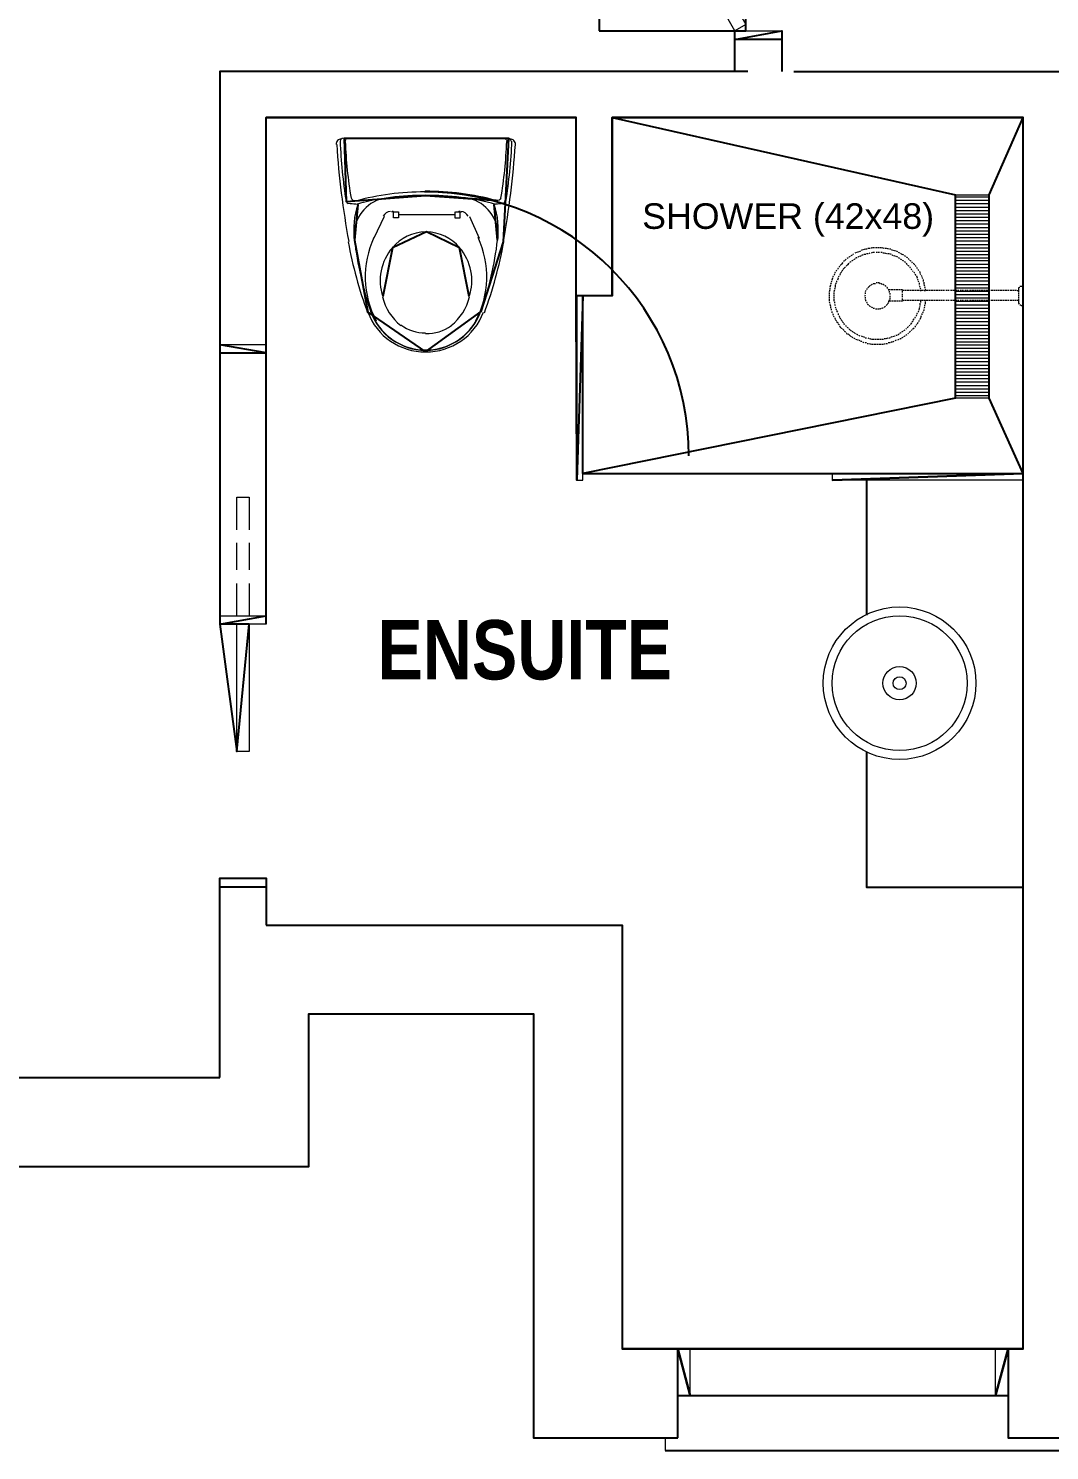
# Model space of a CAD drawing. Header units: millimetres. Extents: x 58 to 2247, y 57 to 1671.
# Drawn here: x 727.2 to 847.6, y 509 to 676.8 of the extents above; entities that cross this region are included whole.
import ezdxf

# ---------------------------------------------------------------- set-up
doc = ezdxf.new("R2010")
doc.units = ezdxf.units.MM
doc.header["$LTSCALE"] = 0.5
for name, color, linetype in [('interior door main', 3, 'CONTINUOUS'), ('main floor exterior line', 2, 'CONTINUOUS'), ('main floor interior line', 6, 'CONTINUOUS'), ('PDF_Geometry', 7, 'Continuous'), ('PDF_Text', 7, 'Continuous'), ('side window main', 5, 'CONTINUOUS')]:
    doc.layers.add(name, color=color, linetype=linetype)
doc.styles.add('PDF Arial Narrow Bold', font='ARIALNB.TTF')
doc.styles.add('PDF ArialMT', font='arial.ttf')

msp = doc.modelspace()

# ---------------------------------------------------------------- linework, layer by layer
at = {"layer": 'interior door main'}
msp.add_arc((773.96, 626.36), 31.16, 0, 90, dxfattribs=at)
at = {"layer": 'main floor exterior line'}
for points in [[(747.5, 713.73), (555.5, 713.73), (555.5, 553.01), (749.82, 553.01)], [(812.06, 671.73), (749.82, 671.73), (749.82, 617.01)], [(817.5, 671.73), (877.02, 671.73)], [(755.26, 571.01), (797.26, 571.01), (797.26, 521.01), (844.54, 521.01), (844.54, 666.29), (796.06, 666.29), (844.54, 666.29), (796.06, 666.29), (836.54, 657.17)], [(755.26, 606.53), (755.26, 666.29), (791.82, 666.29)], [(836.54, 633.17), (792.62, 624.29), (844.54, 624.29), (844.54, 666.29)], [(719.42, 542.53), (760.3, 542.53), (760.3, 560.53), (786.78, 560.53), (786.78, 510.53), (803.82, 510.53)], [(844.54, 521.01), (797.26, 521.01)], [(803.82, 515.49), (842.78, 515.49)], [(802.3, 509.01), (892.3, 509.01)]]:
    msp.add_lwpolyline(points, dxfattribs=at)
at = {"layer": 'main floor interior line'}
for points in [[(816.06, 675.49), (810.54, 675.49), (816.06, 676.53), (816.06, 671.73)], [(810.54, 671.73), (810.54, 676.53)], [(792.62, 624.29), (792.62, 645.25), (791.9, 623.49), (791.82, 645.25), (791.82, 666.29), (755.26, 666.29)], [(796.06, 666.29), (796.06, 645.25), (796.06, 666.29)], [(844.54, 624.29), (822.06, 623.49), (844.54, 624.29), (840.54, 633.17), (840.54, 657.17), (844.54, 666.29)], [(766.08, 656.05), (765.68, 651.83), (767.26, 643.33), (774.08, 638.64), (780.64, 643.4), (783.24, 651.64), (783.9, 663.81), (764.46, 663.81), (764.7, 656.38), (774.06, 657.11), (782.4, 656.5), (774.06, 657.11)], [(836.54, 633.17), (836.54, 657.17)], [(782.56, 651.83), (782.16, 656.05)], [(779.2, 645.16), (778.08, 650.93), (774.17, 652.8), (770.16, 650.93), (769.04, 645.16)], [(796.06, 645.25), (791.82, 645.25)], [(749.82, 638.53), (755.26, 638.53), (749.82, 639.49)], [(749.82, 635.01), (749.82, 606.53), (751.82, 591.49), (753.26, 606.53), (749.82, 606.53), (755.26, 607.49)], [(826.06, 623.49), (826.06, 607.57)], [(826.06, 591.41), (826.06, 575.49), (844.54, 575.49)], [(749.82, 553.01), (749.82, 576.53), (755.26, 576.53), (755.26, 571.01)], [(755.26, 575.49), (749.82, 575.49)], [(803.82, 510.53), (803.82, 521.01), (805.26, 515.49), (803.82, 521.01)], [(842.78, 521.01), (841.26, 515.49), (842.78, 521.01), (842.78, 510.53), (851.82, 510.53), (851.82, 521.01), (851.82, 515.49), (853.26, 521.01)]]:
    msp.add_lwpolyline(points, dxfattribs=at)
at = {"layer": 'PDF_Geometry', "lineweight": 20}
for points in [[(747.5, 713.73), (555.5, 713.73), (555.5, 553.01), (749.82, 553.01), (749.82, 576.53)], [(810.54, 671.73), (810.54, 676.53)], [(816.06, 671.73), (816.06, 676.53)], [(817.5, 671.73), (877.02, 671.73), (877.02, 676.53)], [(812.06, 671.73), (749.82, 671.73), (749.82, 617.01)], [(755.26, 576.53), (755.26, 571.01), (797.26, 571.01), (797.26, 521.01), (844.54, 521.01), (844.54, 666.29), (796.06, 666.29), (844.54, 666.29)], [(755.26, 606.53), (755.26, 666.29), (791.82, 666.29), (755.26, 666.29)], [(796.06, 666.29), (796.06, 645.25), (791.82, 645.25), (791.82, 666.29)], [(749.82, 635.01), (749.82, 606.53)], [(719.42, 553.01), (719.42, 542.53), (760.3, 542.53), (760.3, 560.53), (786.78, 560.53), (786.78, 510.53), (803.82, 510.53), (803.82, 521.01)], [(844.54, 521.01), (797.26, 521.01)], [(842.78, 521.01), (842.78, 510.53), (851.82, 510.53), (851.82, 521.01)]]:
    msp.add_lwpolyline(points, dxfattribs=at)
at = {"layer": 'PDF_Geometry', "lineweight": 9}
msp.add_lwpolyline([(810.54, 676.53), (794.54, 704.69), (795.82, 705.49), (811.82, 677.25)], close=True, dxfattribs=at)
for points in [[(816.06, 675.49), (810.54, 675.49), (810.54, 676.53), (816.06, 676.53)], [(755.26, 639.49), (749.82, 639.49)], [(749.82, 638.53), (755.26, 638.53)], [(749.82, 607.49), (755.26, 607.49)], [(755.26, 606.53), (749.82, 606.53)], [(753.26, 606.53), (753.26, 591.49), (751.82, 591.49), (751.82, 606.53)], [(749.82, 576.53), (755.26, 576.53)], [(755.26, 575.49), (749.82, 575.49)], [(803.82, 521.01), (803.82, 515.49), (842.78, 515.49), (842.78, 521.01)], [(805.26, 515.49), (805.26, 521.01)], [(841.26, 515.49), (841.26, 521.01)]]:
    msp.add_lwpolyline(points, dxfattribs=at)
at = {"layer": 'PDF_Geometry', "lineweight": 5}
for points in [[(791.9, 645.25), (791.9, 623.49), (792.62, 623.49), (792.62, 645.25), (792.62, 624.29), (844.54, 624.29), (844.54, 666.29), (796.06, 666.29), (796.06, 645.25)], [(796.06, 666.29), (836.54, 657.17)], [(840.54, 657.17), (840.54, 633.17), (836.54, 633.17), (836.54, 657.17), (840.54, 657.17), (844.54, 666.29)], [(783.9, 663.81), (764.46, 663.81)], [(769.18, 654.61), (767.98, 652.05)], [(770.3, 655.17), (770.86, 655.17), (770.86, 654.45), (770.3, 654.45), (770.3, 655.17), (770.06, 655.17)], [(770.86, 655.09), (770.86, 655.09)], [(770.94, 654.85), (774.14, 654.85), (777.5, 654.85)], [(777.5, 655.17), (777.5, 654.45), (778.14, 654.45), (778.14, 655.17)], [(777.58, 655.17), (778.06, 655.17), (778.3, 655.17)], [(777.58, 655.09), (777.58, 655.09)], [(779.26, 654.61), (780.38, 652.05)], [(823.42, 649.41), (823.34, 649.25)], [(823.66, 649.57), (823.5, 649.41)], [(823.9, 649.73), (823.74, 649.65)], [(824.14, 649.89), (823.98, 649.81)], [(824.38, 650.05), (824.22, 649.97)], [(824.46, 649.41), (824.3, 649.33)], [(824.54, 650.21), (824.46, 650.13)], [(824.7, 649.57), (824.54, 649.49)], [(824.86, 650.37), (824.7, 650.29)], [(824.94, 649.73), (824.86, 649.73), (824.78, 649.65)], [(825.1, 650.45), (824.94, 650.37)], [(825.18, 649.89), (825.02, 649.81)], [(825.34, 650.53), (825.18, 650.45)], [(825.42, 649.97), (825.26, 649.89)], [(825.58, 650.69), (825.42, 650.61)], [(825.66, 650.05), (825.5, 650.05)], [(825.9, 650.77), (825.66, 650.69)], [(825.98, 650.13), (825.82, 650.13), (825.74, 650.13)], [(826.14, 650.77), (825.98, 650.77)], [(826.22, 650.21), (826.06, 650.21)], [(826.46, 650.85), (826.22, 650.85)], [(826.46, 650.29), (826.3, 650.21)], [(826.7, 650.93), (826.54, 650.85)], [(826.78, 650.37), (826.62, 650.29)], [(827.02, 650.93), (826.78, 650.93)], [(827.02, 650.37), (826.86, 650.37)], [(827.26, 650.93), (827.1, 650.93)], [(827.34, 650.37), (827.18, 650.37)], [(827.58, 650.93), (827.34, 650.93)], [(827.58, 650.37), (827.42, 650.37)], [(827.82, 650.93), (827.66, 650.93)], [(827.9, 650.37), (827.82, 650.37), (827.74, 650.37)], [(828.14, 650.85), (827.9, 650.93)], [(828.14, 650.29), (827.98, 650.29)], [(828.38, 650.85), (828.22, 650.85)], [(828.46, 650.21), (828.22, 650.29)], [(828.7, 650.77), (828.46, 650.85)], [(828.7, 650.21), (828.54, 650.21)], [(828.94, 650.77), (828.78, 650.77)], [(829.02, 650.13), (828.78, 650.21)], [(829.18, 650.61), (829.02, 650.69)], [(829.26, 649.97), (829.1, 650.05)], [(829.5, 650.53), (829.26, 650.61)], [(829.5, 649.89), (829.34, 649.97)], [(829.74, 650.45), (829.58, 650.53)], [(829.74, 649.81), (829.58, 649.89)], [(829.98, 650.29), (829.82, 650.37)], [(829.98, 649.65), (829.82, 649.73)], [(830.22, 650.13), (830.06, 650.29)], [(830.22, 649.49), (830.06, 649.57)], [(830.46, 650.05), (830.3, 650.13)], [(830.46, 649.33), (830.3, 649.41)], [(830.7, 649.89), (830.54, 649.97)], [(830.94, 649.73), (830.78, 649.81)], [(831.1, 649.49), (831.02, 649.65)], [(831.34, 649.33), (831.18, 649.41)], [(822.3, 647.81), (822.22, 647.65)], [(822.38, 648.05), (822.3, 647.89)], [(822.54, 648.29), (822.46, 648.13)], [(822.7, 648.53), (822.62, 648.37)], [(822.86, 648.77), (822.78, 648.61)], [(822.94, 647.81), (822.86, 647.65)], [(823.26, 649.17), (823.1, 649.01), (822.94, 648.85)], [(823.1, 648.05), (822.94, 647.89)], [(823.26, 648.29), (823.1, 648.13)], [(823.58, 648.69), (823.42, 648.53), (823.34, 648.45), (823.26, 648.37)], [(823.98, 649.09), (823.82, 648.93), (823.66, 648.77)], [(824.22, 649.25), (824.06, 649.17)], [(830.7, 649.17), (830.54, 649.25)], [(830.86, 648.93), (830.78, 649.09)], [(831.1, 648.77), (830.94, 648.85)], [(831.26, 648.53), (831.18, 648.69)], [(831.42, 648.29), (831.34, 648.45)], [(831.5, 649.09), (831.42, 649.25)], [(831.58, 648.13), (831.5, 648.21)], [(831.74, 648.93), (831.58, 649.09)], [(831.74, 647.89), (831.66, 648.05)], [(831.9, 648.69), (831.82, 648.85)], [(831.9, 647.65), (831.82, 647.73), (831.82, 647.81)], [(832.06, 648.45), (831.98, 648.61)], [(832.22, 648.21), (832.14, 648.37)], [(832.38, 647.97), (832.38, 648.05), (832.3, 648.13)], [(832.46, 647.73), (832.38, 647.89)], [(821.82, 646.53), (821.74, 646.29)], [(821.74, 646.21), (821.74, 646.05)], [(821.9, 646.77), (821.82, 646.61)], [(821.98, 647.01), (821.9, 646.85)], [(822.06, 647.33), (821.98, 647.09)], [(822.14, 647.57), (822.06, 647.41)], [(822.38, 646.21), (822.3, 646.05)], [(822.46, 646.77), (822.46, 646.69), (822.38, 646.61)], [(822.38, 646.53), (822.38, 646.29)], [(822.54, 647.01), (822.54, 646.85)], [(822.7, 647.33), (822.62, 647.09)], [(822.78, 647.57), (822.7, 647.41)], [(826.14, 646.13), (826.06, 645.97)], [(826.54, 646.53), (826.46, 646.45), (826.38, 646.37), (826.22, 646.21)], [(826.78, 646.61), (826.7, 646.61), (826.62, 646.53)], [(827.1, 646.69), (826.94, 646.69), (826.86, 646.69)], [(827.34, 646.77), (827.26, 646.77), (827.18, 646.77)], [(827.66, 646.69), (827.5, 646.77), (827.42, 646.77)], [(827.9, 646.61), (827.82, 646.69), (827.74, 646.69)], [(828.14, 646.53), (828.06, 646.61), (827.98, 646.61)], [(828.38, 646.37), (828.3, 646.45), (828.22, 646.45)], [(828.54, 646.13), (828.54, 646.21), (828.46, 646.29)], [(828.7, 645.89), (828.7, 645.97), (828.62, 646.05)], [(832.06, 647.33), (831.98, 647.57)], [(832.14, 647.09), (832.06, 647.25)], [(832.22, 646.85), (832.14, 647.01)], [(832.3, 646.61), (832.3, 646.77)], [(832.38, 646.29), (832.3, 646.45)], [(832.46, 646.05), (832.38, 646.21)], [(832.62, 647.49), (832.54, 647.65)], [(832.7, 647.25), (832.62, 647.41)], [(832.78, 646.93), (832.78, 647.01), (832.78, 647.17)], [(832.86, 646.69), (832.86, 646.85)], [(832.94, 646.37), (832.86, 646.61)], [(832.86, 645.89), (833.02, 645.89), (833.02, 646.05)], [(833.02, 646.13), (832.94, 646.29)], [(844.06, 646.29), (844.06, 646.21), (843.98, 646.21), (843.98, 646.13), (843.98, 646.05), (843.98, 645.89)], [(844.54, 646.29), (844.54, 646.37), (844.38, 646.37), (844.3, 646.37), (844.22, 646.37), (844.14, 646.37)], [(844.54, 646.05), (844.54, 646.21)], [(821.74, 645.97), (821.66, 645.73)], [(821.66, 645.65), (821.66, 645.49)], [(821.66, 645.41), (821.66, 645.17)], [(821.66, 645.09), (821.66, 644.93)], [(821.66, 644.85), (821.66, 644.61)], [(821.66, 644.53), (821.74, 644.37)], [(822.3, 645.97), (822.22, 645.73)], [(822.22, 645.65), (822.22, 645.49)], [(822.22, 645.41), (822.22, 645.17)], [(822.22, 645.09), (822.22, 644.93)], [(822.22, 644.85), (822.22, 644.69), (822.22, 644.61)], [(822.3, 644.53), (822.3, 644.37)], [(825.9, 645.33), (825.82, 645.17)], [(825.98, 645.89), (825.9, 645.73)], [(825.9, 645.65), (825.9, 645.49)], [(825.9, 645.09), (825.9, 644.93)], [(825.9, 644.85), (825.98, 644.61)], [(826.06, 644.53), (826.14, 644.37)], [(828.54, 644.37), (828.62, 644.37), (828.7, 644.45)], [(828.86, 645.97), (828.7, 645.97)], [(828.7, 644.53), (828.7, 644.61), (828.78, 644.77)], [(828.78, 645.65), (828.78, 645.73), (828.78, 645.81)], [(828.78, 644.85), (828.86, 644.85), (828.86, 645.01)], [(828.94, 644.61), (828.78, 644.61)], [(828.86, 645.41), (828.86, 645.49), (828.86, 645.57)], [(828.86, 645.09), (828.86, 645.17), (828.86, 645.25)], [(829.18, 645.97), (828.94, 645.97)], [(829.18, 644.61), (829.02, 644.61)], [(829.42, 645.97), (829.26, 645.97)], [(829.5, 644.61), (829.26, 644.61)], [(829.74, 645.97), (829.5, 645.97)], [(829.74, 644.61), (829.58, 644.61)], [(829.98, 645.97), (829.82, 645.97)], [(830.06, 644.61), (829.82, 644.61)], [(830.54, 645.89), (830.3, 645.89), (830.3, 645.97), (830.06, 645.97)], [(830.54, 644.69), (830.3, 644.69), (830.3, 644.61), (830.14, 644.61)], [(830.3, 645.65), (830.3, 645.81)], [(830.3, 645.33), (830.3, 645.49)], [(830.3, 645.09), (830.3, 645.25)], [(830.3, 644.77), (830.3, 644.93)], [(830.78, 645.89), (830.62, 645.89)], [(830.78, 644.69), (830.62, 644.69)], [(831.1, 645.89), (830.86, 645.89)], [(831.1, 644.69), (830.86, 644.69)], [(831.34, 645.89), (831.18, 645.89)], [(831.34, 644.69), (831.18, 644.69)], [(831.66, 645.89), (831.42, 645.89)], [(831.66, 644.69), (831.42, 644.69)], [(831.9, 645.89), (831.74, 645.89)], [(831.9, 644.69), (831.74, 644.69)], [(832.22, 645.89), (831.98, 645.89)], [(832.22, 644.69), (831.98, 644.69)], [(832.46, 645.89), (832.3, 645.89)], [(832.46, 644.77), (832.46, 644.69), (832.3, 644.69)], [(832.38, 644.13), (832.38, 644.37)], [(832.46, 645.81), (832.46, 645.97)], [(832.46, 644.45), (832.46, 644.61)], [(832.78, 645.89), (832.54, 645.89)], [(832.78, 644.69), (832.54, 644.69)], [(833.02, 644.61), (833.02, 644.69), (832.86, 644.69)], [(833.02, 644.29), (833.02, 644.53)], [(833.34, 645.89), (833.1, 645.89)], [(833.34, 644.69), (833.1, 644.69)], [(833.58, 645.89), (833.42, 645.89)], [(833.58, 644.69), (833.42, 644.69)], [(833.9, 645.89), (833.66, 645.89)], [(833.9, 644.69), (833.66, 644.69)], [(834.14, 645.89), (833.98, 645.89)], [(834.14, 644.69), (833.98, 644.69)], [(834.46, 645.89), (834.22, 645.89)], [(834.46, 644.69), (834.22, 644.69)], [(834.7, 645.89), (834.54, 645.89)], [(834.7, 644.69), (834.54, 644.69)], [(835.02, 645.89), (834.78, 645.89)], [(835.02, 644.69), (834.78, 644.69)], [(835.26, 645.89), (835.1, 645.89)], [(835.26, 644.69), (835.1, 644.69)], [(835.58, 645.89), (835.42, 645.89)], [(835.58, 644.69), (835.42, 644.69)], [(835.82, 645.89), (835.66, 645.89)], [(835.82, 644.69), (835.66, 644.69)], [(836.14, 645.89), (835.98, 645.89)], [(836.14, 644.69), (835.98, 644.69)], [(836.38, 645.89), (836.22, 645.89)], [(836.38, 644.69), (836.22, 644.69)], [(836.7, 645.89), (836.54, 645.89)], [(836.7, 644.69), (836.54, 644.69)], [(836.94, 645.89), (836.78, 645.89)], [(836.94, 644.69), (836.78, 644.69)], [(837.26, 645.89), (837.1, 645.89)], [(837.26, 644.69), (837.1, 644.69)], [(837.5, 645.89), (837.34, 645.89)], [(837.5, 644.69), (837.34, 644.69)], [(837.82, 645.89), (837.66, 645.89)], [(837.82, 644.69), (837.66, 644.69)], [(838.06, 645.89), (837.9, 645.89)], [(838.06, 644.69), (837.9, 644.69)], [(838.38, 645.89), (838.22, 645.89)], [(838.38, 644.69), (838.22, 644.69)], [(838.7, 645.89), (838.46, 645.89)], [(838.7, 644.69), (838.46, 644.69)], [(838.94, 645.89), (838.78, 645.89)], [(838.94, 644.69), (838.78, 644.69)], [(839.26, 645.89), (839.02, 645.89)], [(839.26, 644.69), (839.02, 644.69)], [(839.5, 645.89), (839.34, 645.89)], [(839.5, 644.69), (839.34, 644.69)], [(839.82, 645.89), (839.58, 645.89)], [(839.82, 644.69), (839.58, 644.69)], [(840.06, 645.89), (839.9, 645.89)], [(840.06, 644.69), (839.9, 644.69)], [(840.38, 645.89), (840.14, 645.89)], [(840.38, 644.69), (840.14, 644.69)], [(840.62, 645.89), (840.46, 645.89)], [(840.62, 644.69), (840.46, 644.69)], [(840.94, 645.89), (840.7, 645.89)], [(840.94, 644.69), (840.7, 644.69)], [(841.18, 645.89), (841.02, 645.89)], [(841.18, 644.69), (841.02, 644.69)], [(841.5, 645.89), (841.26, 645.89)], [(841.5, 644.69), (841.26, 644.69)], [(841.74, 645.89), (841.58, 645.89)], [(841.74, 644.69), (841.58, 644.69)], [(842.06, 645.89), (841.82, 645.89)], [(842.06, 644.69), (841.82, 644.69)], [(842.3, 645.89), (842.14, 645.89)], [(842.3, 644.69), (842.14, 644.69)], [(842.62, 645.89), (842.38, 645.89)], [(842.62, 644.69), (842.38, 644.69)], [(842.86, 645.89), (842.7, 645.89)], [(842.86, 644.69), (842.7, 644.69)], [(843.18, 645.89), (842.94, 645.89)], [(843.18, 644.69), (842.94, 644.69)], [(843.42, 645.89), (843.26, 645.89)], [(843.42, 644.69), (843.26, 644.69)], [(843.74, 645.89), (843.5, 645.89)], [(843.74, 644.69), (843.5, 644.69)], [(843.82, 645.89), (843.98, 645.89), (843.98, 645.73)], [(843.98, 644.69), (843.82, 644.69)], [(843.98, 645.65), (843.98, 645.49)], [(843.98, 645.41), (843.98, 645.17)], [(843.98, 645.09), (843.98, 644.93)], [(843.98, 644.85), (843.98, 644.69), (843.98, 644.53), (843.98, 644.45), (843.98, 644.37), (844.06, 644.29)], [(844.14, 644.21), (844.22, 644.21), (844.3, 644.13), (844.38, 644.13), (844.54, 644.13), (844.54, 644.37)], [(844.54, 645.73), (844.54, 645.89)], [(844.54, 645.49), (844.54, 645.65)], [(844.54, 645.01), (844.54, 645.25), (844.54, 645.33)], [(844.54, 644.77), (844.54, 644.93)], [(844.54, 644.45), (844.54, 644.69)], [(821.74, 644.29), (821.82, 644.05)], [(821.82, 643.97), (821.82, 643.81)], [(821.9, 643.73), (821.9, 643.57)], [(821.98, 643.41), (821.98, 643.25)], [(822.06, 643.17), (822.14, 643.01)], [(822.14, 642.93), (822.22, 642.77)], [(822.3, 644.29), (822.38, 644.13)], [(822.3, 642.69), (822.38, 642.53)], [(822.38, 643.97), (822.46, 643.81)], [(822.46, 643.73), (822.54, 643.57)], [(822.54, 643.49), (822.62, 643.33)], [(822.7, 643.17), (822.7, 643.01)], [(822.78, 642.93), (822.86, 642.77)], [(822.86, 642.69), (823.02, 642.53)], [(826.14, 644.29), (826.3, 644.21)], [(826.38, 644.13), (826.54, 643.97)], [(826.62, 643.97), (826.78, 643.89)], [(826.86, 643.81), (827.02, 643.81)], [(827.1, 643.73), (827.26, 643.73)], [(827.34, 643.73), (827.58, 643.73)], [(827.66, 643.73), (827.82, 643.81)], [(827.9, 643.81), (828.06, 643.89)], [(828.14, 643.97), (828.22, 643.97), (828.3, 644.05)], [(828.38, 644.13), (828.54, 644.29)], [(831.74, 642.61), (831.82, 642.77)], [(831.9, 642.85), (831.98, 643.01)], [(831.98, 643.09), (832.06, 643.25)], [(832.14, 643.33), (832.22, 643.49)], [(832.22, 643.57), (832.3, 643.73), (832.3, 643.81)], [(832.3, 643.89), (832.38, 644.05)], [(832.46, 642.69), (832.54, 642.93)], [(832.62, 643.01), (832.62, 643.17)], [(832.7, 643.25), (832.78, 643.41)], [(832.78, 643.49), (832.86, 643.57), (832.86, 643.65)], [(832.86, 643.81), (832.94, 643.97)], [(832.94, 644.05), (832.94, 644.21)], [(822.38, 642.45), (822.54, 642.29)], [(822.54, 642.21), (822.7, 642.05)], [(822.7, 641.97), (822.86, 641.81)], [(822.86, 641.73), (822.94, 641.57), (823.02, 641.57)], [(823.02, 642.45), (823.18, 642.29)], [(823.02, 641.49), (823.18, 641.41)], [(823.18, 642.21), (823.34, 642.05)], [(823.26, 641.33), (823.42, 641.17)], [(823.34, 641.97), (823.42, 641.97), (823.5, 641.89)], [(823.42, 641.09), (823.58, 641.01)], [(823.58, 641.81), (823.66, 641.65)], [(823.74, 641.57), (823.9, 641.49)], [(823.98, 641.41), (824.06, 641.25)], [(824.14, 641.25), (824.3, 641.09)], [(824.38, 641.09), (824.54, 640.93)], [(830.22, 641.01), (830.38, 641.09)], [(830.46, 641.17), (830.62, 641.25)], [(830.7, 641.33), (830.78, 641.41)], [(830.86, 641.49), (831.02, 641.65)], [(831.1, 641.73), (831.18, 641.81)], [(831.1, 640.93), (831.26, 641.09)], [(831.26, 641.89), (831.34, 641.97), (831.42, 642.05)], [(831.34, 641.17), (831.42, 641.25)], [(831.42, 642.13), (831.58, 642.29)], [(831.5, 641.33), (831.66, 641.49)], [(831.58, 642.37), (831.66, 642.53)], [(831.74, 641.57), (831.82, 641.65), (831.82, 641.73)], [(831.9, 641.81), (831.98, 641.89)], [(832.06, 641.97), (832.14, 642.13)], [(832.22, 642.21), (832.3, 642.37)], [(832.38, 642.45), (832.38, 642.53), (832.46, 642.61)], [(823.66, 640.93), (823.74, 640.77), (823.82, 640.77)], [(823.9, 640.77), (824.06, 640.61), (824.22, 640.45)], [(824.3, 640.45), (824.46, 640.29)], [(824.54, 640.29), (824.7, 640.21)], [(824.62, 640.93), (824.78, 640.77)], [(824.78, 640.13), (825.02, 640.05)], [(824.86, 640.77), (824.94, 640.69), (825.02, 640.69)], [(825.1, 640.61), (825.26, 640.53)], [(825.1, 640.05), (825.26, 639.97)], [(825.34, 639.89), (825.5, 639.89)], [(825.42, 640.53), (825.58, 640.45)], [(825.58, 639.81), (825.74, 639.73)], [(825.66, 640.45), (825.82, 640.37)], [(825.9, 640.29), (826.06, 640.29)], [(825.9, 639.73), (826.06, 639.73)], [(826.14, 639.65), (826.3, 639.65)], [(826.22, 640.29), (826.38, 640.21)], [(826.38, 639.65), (826.62, 639.57)], [(826.46, 640.21), (826.62, 640.13)], [(826.7, 640.13), (826.86, 640.13), (826.94, 640.13)], [(826.7, 639.57), (826.86, 639.57)], [(826.94, 639.57), (827.18, 639.57)], [(827.02, 640.13), (827.18, 640.13)], [(827.26, 640.13), (827.5, 640.13)], [(827.26, 639.57), (827.42, 639.57)], [(827.5, 639.57), (827.74, 639.57)], [(827.58, 640.13), (827.74, 640.13)], [(827.82, 640.13), (827.9, 640.13), (828.06, 640.13)], [(827.82, 639.57), (827.98, 639.57)], [(828.06, 639.57), (828.3, 639.65)], [(828.14, 640.21), (828.3, 640.21)], [(828.38, 640.21), (828.62, 640.29)], [(828.38, 639.65), (828.54, 639.65)], [(828.62, 639.73), (828.86, 639.73)], [(828.7, 640.29), (828.86, 640.29)], [(828.94, 640.37), (829.1, 640.45)], [(828.94, 639.73), (829.02, 639.81), (829.1, 639.81)], [(829.18, 640.45), (829.42, 640.53)], [(829.18, 639.81), (829.34, 639.89)], [(829.42, 639.97), (829.58, 640.05)], [(829.5, 640.61), (829.66, 640.61)], [(829.74, 640.69), (829.82, 640.69), (829.9, 640.77)], [(829.74, 640.05), (829.9, 640.13)], [(829.98, 640.85), (830.14, 640.93)], [(829.98, 640.13), (830.06, 640.21), (830.14, 640.21)], [(830.22, 640.29), (830.38, 640.37)], [(830.46, 640.45), (830.62, 640.53)], [(830.7, 640.61), (830.86, 640.69)], [(830.94, 640.77), (831.02, 640.85)], [(774.14, 638.69), (774.22, 638.69)], [(774.22, 638.85), (774.22, 638.85)], [(792.62, 624.29), (836.54, 633.17)], [(844.54, 623.49), (822.06, 623.49), (822.06, 624.29), (844.54, 624.29), (840.54, 633.17)], [(826.06, 623.49), (826.06, 607.57)], [(751.82, 617.65), (751.82, 621.49), (753.26, 621.49), (753.26, 617.65)], [(751.82, 612.93), (751.82, 616.13)], [(753.26, 616.13), (753.26, 612.93)], [(751.82, 607.49), (751.82, 611.33)], [(753.26, 611.33), (753.26, 607.49)], [(826.06, 591.41), (826.06, 575.49), (844.54, 575.49)], [(802.3, 510.53), (802.3, 509.01), (892.3, 509.01), (892.3, 510.53)]]:
    msp.add_lwpolyline(points, dxfattribs=at)
for points in [[(764.36, 663.84, 0.392395), (763.99, 663.51, 0.027906), (764.7, 656.38)], [(764.94, 663.84, 0.284339), (764.61, 663.66, 0.179547), (764.57, 663.41)], [(783.24, 651.64, 0.02877), (784.66, 663.11, 0.448699), (784.02, 663.76)], [(782.37, 656.05, 0.07003), (774.06, 657.11, 0.069163), (765.89, 656.05)], [(782.94, 656.79, -0.401884), (782.4, 656.5, 0.067839), (774.04, 657.59)], [(766.08, 656.05, 0.112669), (765.68, 651.83, 0.050617), (767.6, 643.4)], [(780.64, 643.4, 0.050617), (782.56, 651.83, 0.112669), (782.16, 656.05)], [(774.07, 652.8, 0.219603), (770.16, 650.93, 0.268292), (769.04, 645.16)], [(779.2, 645.16, 0.268292), (778.08, 650.93, 0.219603), (774.17, 652.8)], [(767.26, 643.33, 0.314189), (774.08, 638.64, 0.314189), (780.9, 643.33)]]:
    msp.add_lwpolyline(points, format="xyb", dxfattribs=at)
at = {"layer": 'PDF_Geometry', "color": 253, "lineweight": 5, "true_color": 0xa1a1a1}
for points in [[(836.54, 656.93), (840.54, 656.93)], [(836.54, 656.53), (840.54, 656.53)], [(836.54, 656.13), (840.54, 656.13)], [(836.54, 655.73), (840.54, 655.73)], [(836.54, 655.33), (840.54, 655.33)], [(836.54, 654.93), (840.54, 654.93)], [(836.54, 654.53), (840.54, 654.53)], [(836.54, 654.13), (840.54, 654.13)], [(836.54, 653.73), (840.54, 653.73)], [(836.54, 653.33), (840.54, 653.33)], [(836.54, 652.93), (840.54, 652.93)], [(836.54, 652.53), (840.54, 652.53)], [(836.54, 652.13), (840.54, 652.13)], [(836.54, 651.73), (840.54, 651.73)], [(836.54, 651.33), (840.54, 651.33)], [(836.54, 650.93), (840.54, 650.93)], [(836.54, 650.53), (840.54, 650.53)], [(836.54, 650.13), (840.54, 650.13)], [(836.54, 649.73), (840.54, 649.73)], [(836.54, 649.41), (840.54, 649.41)], [(836.54, 649.01), (840.54, 649.01)], [(836.54, 648.61), (840.54, 648.61)], [(836.54, 648.21), (840.54, 648.21)], [(836.54, 647.81), (840.54, 647.81)], [(836.54, 647.41), (840.54, 647.41)], [(836.54, 647.01), (840.54, 647.01)], [(836.54, 646.61), (840.54, 646.61)], [(836.54, 646.21), (840.54, 646.21)], [(836.54, 645.81), (840.54, 645.81)], [(836.54, 645.41), (840.54, 645.41)], [(836.54, 645.01), (840.54, 645.01)], [(836.54, 644.61), (840.54, 644.61)], [(836.54, 644.21), (840.54, 644.21)], [(836.54, 643.81), (840.54, 643.81)], [(836.54, 643.41), (840.54, 643.41)], [(836.54, 643.01), (840.54, 643.01)], [(836.54, 642.61), (840.54, 642.61)], [(836.54, 642.21), (840.54, 642.21)], [(836.54, 641.81), (840.54, 641.81)], [(836.54, 641.41), (840.54, 641.41)], [(836.54, 641.01), (840.54, 641.01)], [(836.54, 640.61), (840.54, 640.61)], [(836.54, 640.21), (840.54, 640.21)], [(836.54, 639.81), (840.54, 639.81)], [(836.54, 639.49), (840.54, 639.49)], [(836.54, 639.09), (840.54, 639.09)], [(836.54, 638.69), (840.54, 638.69)], [(836.54, 638.29), (840.54, 638.29)], [(836.54, 637.89), (840.54, 637.89)], [(836.54, 637.49), (840.54, 637.49)], [(836.54, 637.09), (840.54, 637.09)], [(836.54, 636.69), (840.54, 636.69)], [(836.54, 636.29), (840.54, 636.29)], [(836.54, 635.89), (840.54, 635.89)], [(836.54, 635.49), (840.54, 635.49)], [(836.54, 635.09), (840.54, 635.09)], [(836.54, 634.69), (840.54, 634.69)], [(836.54, 634.29), (840.54, 634.29)], [(836.54, 633.89), (840.54, 633.89)], [(836.54, 633.49), (840.54, 633.49)]]:
    msp.add_lwpolyline(points, dxfattribs=at)
at = {"layer": 'PDF_Geometry', "lineweight": 5}
for radius in [9, 7.96, 1.96, 0.76]:
    msp.add_circle((829.96, 599.55), radius, dxfattribs=at)
for centre, radius, start, end in [((764.12, 663.16), 0.6, 87.715, 184.378), ((863.81, 669.72), 100.44, 183.7739, 190.3655), ((817.32, 665.48), 52.76, 182.2083, 189.5031), ((730.92, 665.48), 52.76, 350.4969, 357.7917), ((783.24, 663.48), 0.36, 30.1355, 93.6256), ((720.12, 666.36), 64.2, 351.0627, 357.4567), ((783.32, 663.48), 0.36, 349.4203, 30.1355), ((783.8, 663.48), 0.36, 4.8614, 90.5605), ((765, 656.44), 0.28, 194.6777, 261.3153), ((766.44, 665.88), 9.8, 261.3154, 266.4898), ((765.72, 656.92), 0.44, 196.0565, 283.634), ((770.12, 652.36), 4.52, 109.1767, 184.2847), ((773.96, 626.36), 31.16, 89.9176, 105.2271), ((778.12, 652.36), 4.52, 355.7153, 70.8233), ((781.72, 665.88), 9.8, 273.5102, 278.6846), ((783.16, 656.44), 0.28, 278.6847, 345.3223), ((769.96, 654.2), 1, 90.802, 153.7866), ((770.28, 655.16), 0.12, 109.8688, 157.9394), ((777.96, 655.16), 0.12, 22.0606, 70.1312), ((778.2, 654.2), 1, 26.2134, 89.198), ((813.8, 660.44), 49.64, 190.2228, 200.2752), ((778.04, 647.48), 11.08, 155.1984, 207.7734), ((770.2, 647.48), 11.08, 332.2266, 24.8016), ((734.44, 660.44), 49.64, 339.7248, 349.7772), ((774.68, 646.36), 5.8, 192.1344, 232.6245), ((773.56, 646.36), 5.8, 307.3755, 347.8656), ((774.2, 645.88), 7.08, 200.2753, 268.6707), ((773.96, 645.88), 7.08, 271.3293, 339.7247), ((774.04, 645.72), 6.84, 209.9542, 270.1154), ((773.96, 645.48), 4.6, 232.6245, 271.236), ((774.28, 645.48), 4.68, 267.4402, 307.2986), ((774.12, 645.72), 6.84, 269.8846, 330.0458)]:
    msp.add_arc(centre, radius, start, end, dxfattribs=at)
at = {"layer": 'side window main'}
msp.add_lwpolyline([(794.54, 676.53), (811.82, 676.53), (811.82, 705.49), (794.54, 705.49), (794.54, 676.53)], dxfattribs=at)

# ---------------------------------------------------------------- texts
at = {"layer": 'PDF_Text', "attachment_point": 4}
for s, insert, char_height, style in [('SHOWER (42x48)', (799.6, 654.21), 3.0175, 'PDF ArialMT'), ('ENSUITE', (768.4, 603.44), 7, 'PDF Arial Narrow Bold')]:
    msp.add_mtext(s, dxfattribs=dict(at, insert=insert, char_height=char_height, style=style))

doc.saveas('drawing.dxf')
